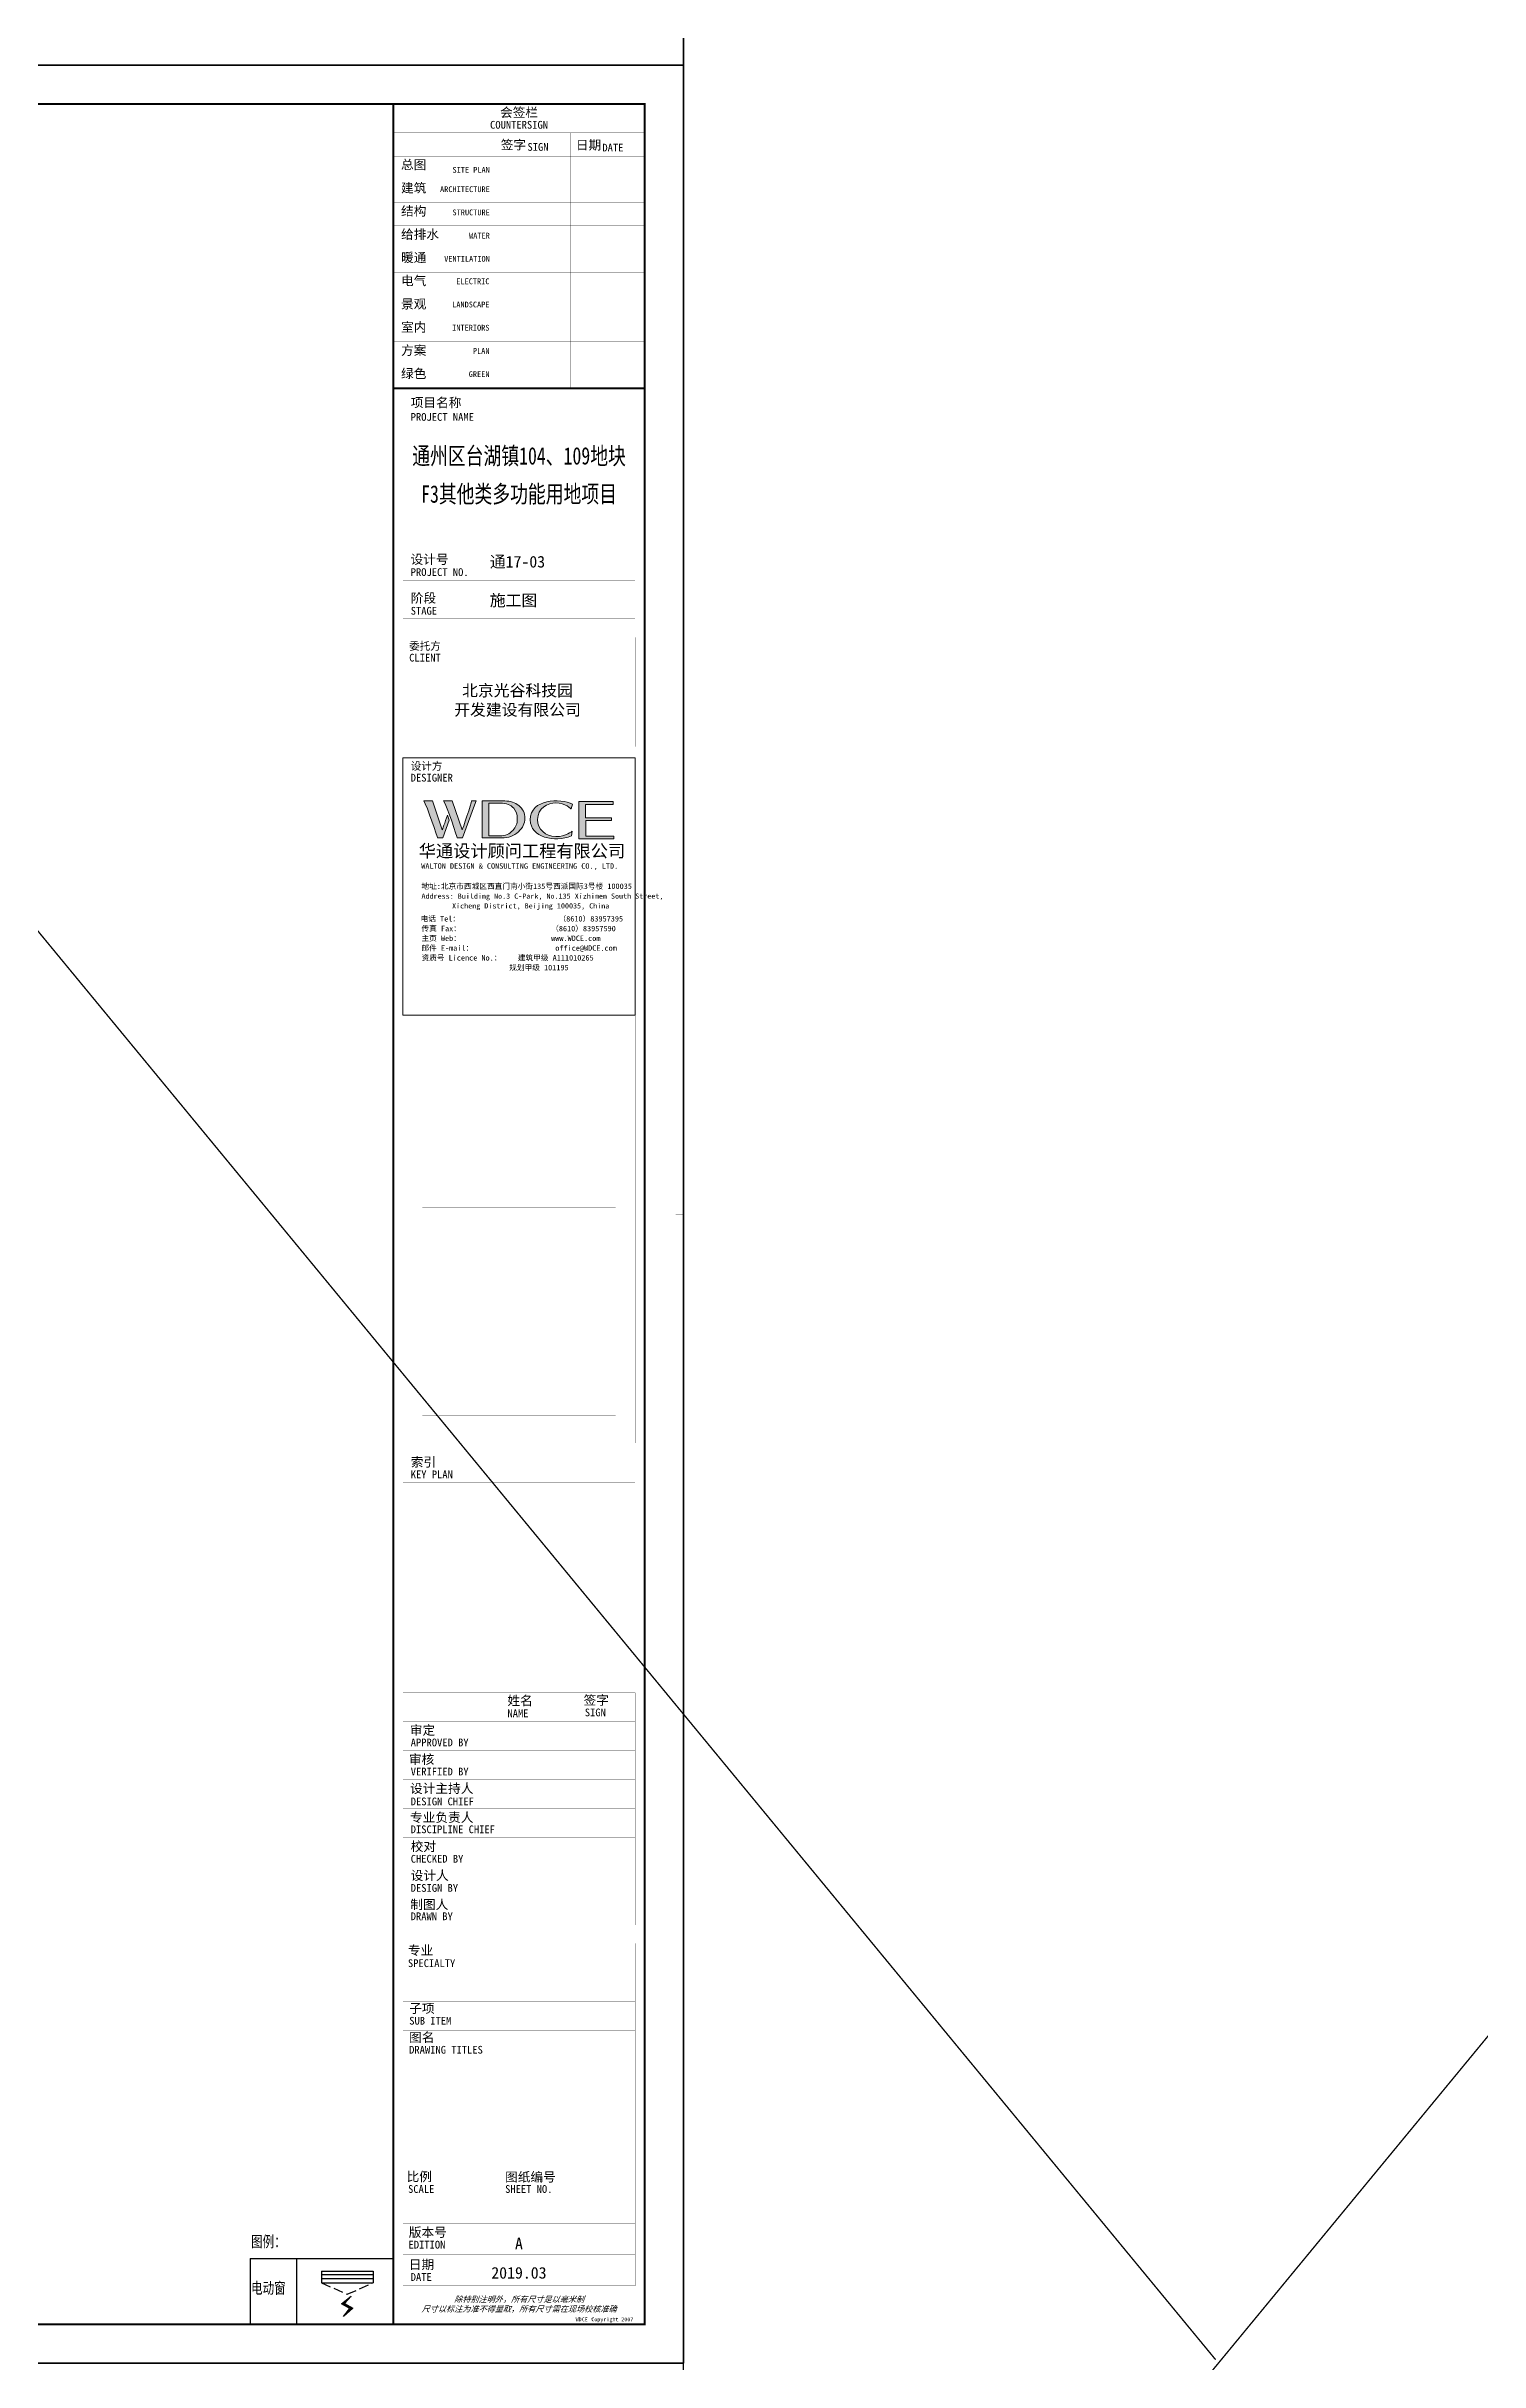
# Model space of a CAD drawing. Extents: x -292644 to 830497, y -12918 to 491457.
# Drawn here: x 49081 to 86131, y 105937 to 165789 of the extents above; entities that cross this region are included whole.
import ezdxf
from ezdxf.enums import TextEntityAlignment as Align
from ezdxf.xclip import XClip

# ---------------------------------------------------------------- set-up
doc = ezdxf.new("R2010")
doc.units = 0
doc.header["$LTSCALE"] = 1000
doc.header["$MEASUREMENT"] = 0
for name, pattern in [('104-10 轴网$0$DOTE', [2.42, 2, -0.2, 0.02, -0.2]), ('CENTER2', [1.125, 0.75, -0.125, 0.125, -0.125]), ('X-104 8#10#平面_t3$0$109-34 轴网$0$L1$0$$AUDIT_BAD_LTYPE1', [0]), ('X-104 8#10#平面_t3$0$DASH', [0.35, 0.25, -0.1])]:
    doc.linetypes.add(name, pattern=pattern)
doc.layers.get('0').update_dxf_attribs({"linetype": 'CONTINUOUS'})
doc.layers.get('Defpoints').update_dxf_attribs({"linetype": 'CONTINUOUS'})
doc.layers.add('10#楼幕墙$0$04-不打印_辅助线', color=165, linetype='CONTINUOUS', plot=False)
for name, color, linetype in [('104-10 轴网$0$A_AXIS-轴线', 36, '104-10 轴网$0$DOTE'), ('WIRE-消防广播', 2, 'CENTER2'), ('X-104 8#10#平面_t3$0$03-表格_185', 185, 'CONTINUOUS'), ('X-104 8#10#平面_t3$0$04-电动窗', 1, 'CONTINUOUS'), ('X-104 8#10#平面_t3$0$A-C_玻璃幕墙', 140, 'CONTINUOUS')]:
    doc.layers.add(name, color=color, linetype=linetype)
doc.styles.add('X-104 8#10#平面_t3$0$Standard', font='STXIHEI.TTF', dxfattribs={"width": 0.75})
doc.styles.add('图签信息$0$hwxh', font='STXIHEI.TTF')
doc.styles.add('图签信息$0$华文细黑', font='STXIHEI.TTF', dxfattribs={"height": 10})

# ---------------------------------------------------------------- blocks, each defined once
blk = doc.blocks.new('104-8910 结构')
at = {"layer": 'Defpoints'}
blk.add_lwpolyline([(-19000, -118200), (61000, -118200), (61000, 41800), (-19000, 41800)], close=True, dxfattribs=at)
blk = doc.blocks.new('图签信息$0$WDCE Copyright200X')
at = {"const_width": 0.016}
blk.add_lwpolyline([(-10.6, 1.26, 1), (-11.4, 1.26, 1)], format="xyb", close=True, dxfattribs=at)
at = {"style": '图签信息$0$华文细黑'}
for s, p in [('WDCE ', (-11.46, 0.5)), ('     Copyright ', (-3.51, 0.5))]:
    blk.add_text(s, height=1, dxfattribs=at).set_placement(p, align=Align.BOTTOM_RIGHT)
blk.add_text('c', height=0.6, dxfattribs=at).set_placement((-11.04, 1.35), align=Align.MIDDLE_CENTER)
blk.add_attdef('200X', text='', height=1, dxfattribs=at).set_placement((-0.45, 0.5), align=Align.BOTTOM_RIGHT)
blk = doc.blocks.new('图签信息$0$logo2')
h = blk.add_hatch(color=7)
h.paths.add_polyline_path([(19.02, -7.36), (15.84, -7.36), (15.84, -3.97), (18.97, -3.97), (18.97, -4.24), (16.46, -4.24), (16.46, -5.45), (18.81, -5.45), (18.81, -5.69), (16.47, -5.69), (16.47, -7.12), (19.02, -7.12)])
edge = h.paths.add_edge_path()
edge.add_spline(control_points=[(15.26, -4.21), (15.26, -4.21), (15.13, -4.65), (15.13, -4.65), (15.13, -4.65), (14.62, -4.1), (13.73, -4.1), (13.04, -4.1), (12.07, -4.54), (12.08, -5.62), (12.08, -6.49), (12.77, -7.16), (13.73, -7.17), (14.66, -7.17), (15.23, -6.68), (15.23, -6.68), (15.23, -6.68), (15.16, -7.11), (15.16, -7.11), (13.63, -7.7), (11.42, -7.29), (11.41, -5.64), (11.4, -3.72), (14.16, -3.66), (15.26, -4.21)], knot_values=[0, 0, 0, 0, 1, 1, 1, 2, 2, 2, 3, 3, 3, 4, 4, 4, 5, 5, 5, 6, 6, 6, 7, 7, 7, 8, 8, 8, 8], degree=3, periodic=0)
edge = h.paths.add_edge_path(flags=16)
edge.add_spline(control_points=[(10.23, -5.57), (10.23, -5.16), (10.12, -4.83), (9.9, -4.58), (9.63, -4.27), (9.23, -4.12), (8.69, -4.12), (8.69, -4.12), (7.64, -4.12), (7.64, -4.12), (7.64, -4.12), (7.64, -7.1), (7.64, -7.1), (7.64, -7.1), (8.66, -7.1), (8.66, -7.1), (9.13, -7.1), (9.52, -6.93), (9.82, -6.6), (10.09, -6.31), (10.23, -5.96), (10.23, -5.57)], knot_values=[0, 0, 0, 0, 1, 1, 1, 2, 2, 2, 3, 3, 3, 4, 4, 4, 5, 5, 5, 6, 6, 6, 7, 7, 7, 7], degree=3, periodic=0)
edge = h.paths.add_edge_path()
edge.add_spline(control_points=[(10.92, -5.51), (10.92, -5.96), (10.72, -6.37), (10.34, -6.72), (9.92, -7.1), (9.41, -7.29), (8.82, -7.29), (8.82, -7.29), (7.03, -7.29), (7.03, -7.29), (7.03, -7.29), (7.03, -3.92), (7.03, -3.92), (7.03, -3.92), (9.1, -3.92), (9.1, -3.92), (9.59, -3.92), (10.01, -4.06), (10.36, -4.34), (10.73, -4.64), (10.92, -5.03), (10.92, -5.51)], knot_values=[0, 0, 0, 0, 1, 1, 1, 2, 2, 2, 3, 3, 3, 4, 4, 4, 5, 5, 5, 6, 6, 6, 7, 7, 7, 7], degree=3, periodic=0)
at = {"lineweight": 0}
blk.add_lwpolyline([(19.02, -7.36), (15.84, -7.36), (15.84, -3.97), (18.97, -3.97), (18.97, -4.24), (16.46, -4.24), (16.46, -5.45), (18.81, -5.45), (18.81, -5.69), (16.47, -5.69), (16.47, -7.12), (19.02, -7.12), (19.02, -7.36)], dxfattribs=at)
for points, knots in [([(10.92, -5.51), (10.92, -5.96), (10.72, -6.37), (10.34, -6.72), (9.92, -7.1), (9.41, -7.29), (8.82, -7.29), (8.82, -7.29), (7.03, -7.29), (7.03, -7.29), (7.03, -7.29), (7.03, -3.92), (7.03, -3.92), (7.03, -3.92), (9.1, -3.92), (9.1, -3.92), (9.59, -3.92), (10.01, -4.06), (10.36, -4.34), (10.73, -4.64), (10.92, -5.03), (10.92, -5.51)], [0, 0, 0, 0, 1, 1, 1, 2, 2, 2, 3, 3, 3, 4, 4, 4, 5, 5, 5, 6, 6, 6, 7, 7, 7, 7]), ([(10.23, -5.57), (10.23, -5.16), (10.12, -4.83), (9.9, -4.58), (9.63, -4.27), (9.23, -4.12), (8.69, -4.12), (8.69, -4.12), (7.64, -4.12), (7.64, -4.12), (7.64, -4.12), (7.64, -7.1), (7.64, -7.1), (7.64, -7.1), (8.66, -7.1), (8.66, -7.1), (9.13, -7.1), (9.52, -6.93), (9.82, -6.6), (10.09, -6.31), (10.23, -5.96), (10.23, -5.57)], [0, 0, 0, 0, 1, 1, 1, 2, 2, 2, 3, 3, 3, 4, 4, 4, 5, 5, 5, 6, 6, 6, 7, 7, 7, 7]), ([(15.26, -4.21), (15.26, -4.21), (15.13, -4.65), (15.13, -4.65), (15.13, -4.65), (14.62, -4.1), (13.73, -4.1), (13.04, -4.1), (12.07, -4.54), (12.08, -5.62), (12.08, -6.49), (12.77, -7.16), (13.73, -7.17), (14.66, -7.17), (15.23, -6.68), (15.23, -6.68), (15.23, -6.68), (15.16, -7.11), (15.16, -7.11), (13.63, -7.7), (11.42, -7.29), (11.41, -5.64), (11.4, -3.72), (14.16, -3.66), (15.26, -4.21)], [0, 0, 0, 0, 1, 1, 1, 2, 2, 2, 3, 3, 3, 4, 4, 4, 5, 5, 5, 6, 6, 6, 7, 7, 7, 8, 8, 8, 8])]:
    blk.add_open_spline(points, degree=3, knots=knots, dxfattribs=at)
blk = doc.blocks.new('图签信息$0$logo1')
h = blk.add_hatch(color=8)
edge = h.paths.add_edge_path()
edge.add_spline(control_points=[(3.86, -5.21), (3.63, -5.88), (3.39, -6.56), (3.39, -6.56), (3.39, -6.56), (2.5, -3.91), (2.5, -3.91), (2.5, -3.91), (1.8, -3.91), (1.69, -3.91), (2.02, -4.39), (2.95, -7.27), (2.95, -7.27), (2.95, -7.27), (3.44, -7.27), (3.44, -7.27), (3.44, -7.27), (4.03, -5.66), (4.03, -5.66), (4.03, -5.66), (3.86, -5.21), (3.86, -5.21)], knot_values=[0, 0, 0, 0, 1, 1, 1, 2, 2, 2, 3, 3, 3, 4, 4, 4, 5, 5, 5, 6, 6, 6, 7, 7, 7, 7], degree=3, periodic=0)
h = blk.add_hatch(color=7)
edge = h.paths.add_edge_path()
edge.add_spline(control_points=[(6.04, -3.91), (6.09, -4.1), (5.2, -6.56), (5.2, -6.56), (5.2, -6.56), (4.3, -3.91), (4.3, -3.91), (4.3, -3.91), (3.6, -3.91), (3.49, -3.91), (3.82, -4.39), (4.75, -7.27), (4.75, -7.27), (4.75, -7.27), (5.24, -7.27), (5.24, -7.27), (5.24, -7.27), (6.33, -4.3), (6.33, -4.3), (6.33, -4.3), (6.48, -3.91), (6.48, -3.91), (6.48, -3.91), (6.21, -3.91), (6.04, -3.91)], knot_values=[0, 0, 0, 0, 1, 1, 1, 2, 2, 2, 3, 3, 3, 4, 4, 4, 5, 5, 5, 6, 6, 6, 7, 7, 7, 8, 8, 8, 8], degree=3, periodic=0)
at = {"color": 8, "lineweight": 0}
blk.add_open_spline([(3.86, -5.21), (3.63, -5.88), (3.39, -6.56), (3.39, -6.56), (3.39, -6.56), (2.5, -3.91), (2.5, -3.91), (2.5, -3.91), (1.8, -3.91), (1.69, -3.91), (2.02, -4.39), (2.95, -7.27), (2.95, -7.27), (2.95, -7.27), (3.44, -7.27), (3.44, -7.27), (3.44, -7.27), (4.03, -5.66), (4.03, -5.66), (4.03, -5.66), (3.86, -5.21), (3.86, -5.21)], degree=3, knots=[0, 0, 0, 0, 1, 1, 1, 2, 2, 2, 3, 3, 3, 4, 4, 4, 5, 5, 5, 6, 6, 6, 7, 7, 7, 7], dxfattribs=at)
at = {"lineweight": 0}
blk.add_open_spline([(6.04, -3.91), (6.09, -4.1), (5.2, -6.56), (5.2, -6.56), (5.2, -6.56), (4.3, -3.91), (4.3, -3.91), (4.3, -3.91), (3.6, -3.91), (3.49, -3.91), (3.82, -4.39), (4.75, -7.27), (4.75, -7.27), (4.75, -7.27), (5.24, -7.27), (5.24, -7.27), (5.24, -7.27), (6.33, -4.3), (6.33, -4.3), (6.33, -4.3), (6.48, -3.91), (6.48, -3.91), (6.48, -3.91), (6.21, -3.91), (6.04, -3.91)], degree=3, knots=[0, 0, 0, 0, 1, 1, 1, 2, 2, 2, 3, 3, 3, 4, 4, 4, 5, 5, 5, 6, 6, 6, 7, 7, 7, 8, 8, 8, 8], dxfattribs=at)
blk.add_blockref('图签信息$0$logo2', (0, 0))
blk = doc.blocks.new('图签信息$0$时间-logo')
at = {"layer": 'Defpoints', "lineweight": 0}
blk.add_lwpolyline([(0, -23.46), (-21.17, -23.46), (-21.17, 0), (0, 0), (0, -23.46)], dxfattribs=at)
blk.add_blockref('图签信息$0$logo1', (-20.97, 0))
at = {"style": '图签信息$0$hwxh'}
for s, height, p in [('华通设计顾问工程有限公司 ', 1.15, (-19.73, -9.05)), ('WALTON DESIGN & CONSULTING ENGINEERING CO., LTD.', 0.5, (-19.5, -10.1)), ('Address: Building No.3 C-Park, No.135 Xizhimen South Street, ', 0.47, (-19.48, -12.83)), ('地址:北京市西城区西直门南小街135号西派国际3号楼 100035', 0.5, (-19.48, -11.94)), ('电话 Tel：                        （8610）83957395 ', 0.5, (-19.56, -14.91)), ('Xicheng District, Beijing 100035, China ', 0.47, (-16.69, -13.72)), ('传真 Fax：                      （8610）83957590 ', 0.5, (-19.48, -15.8)), ('主页 Web：                      www.WDCE.com ', 0.5, (-19.48, -16.69)), ('资质号 Licence No.：    建筑甲级 A111010265 ', 0.5, (-19.48, -18.47)), ('邮件 E-mail：                    office@WDCE.com ', 0.5, (-19.48, -17.58)), ('   规划甲级 101195', 0.5, (-12.6, -19.36))]:
    blk.add_text(s, height=height, dxfattribs=at).set_placement(p)
blk = doc.blocks.new('图签信息')
at = {"const_width": 0.5}
for points in [[(-65, 574), (-65, 500.5), (0, 500.5), (0, 574)], [(-65, 0), (0, 0), (0, 500.5), (-65, 500.5)]]:
    blk.add_lwpolyline(points, close=True, dxfattribs=at)
at = {"const_width": 0.05}
for points in [[(-65, 566.5), (0, 566.5)], [(-39.14, 566.5), (-39.14, 500.5)], [(-19.1, 566.5), (-19.1, 500.5)], [(-65, 560.5), (0, 560.5)], [(-65, 554.5), (0, 554.5)], [(-65, 548.5), (0, 548.5)], [(-65, 542.5), (0, 542.5)], [(-65, 536.5), (0, 536.5)], [(-65, 530.5), (0, 530.5)], [(-65, 524.5), (0, 524.5)], [(-65, 518.5), (0, 518.5)], [(-65, 512.5), (0, 512.5)], [(-65, 512.5), (0, 512.5)], [(-65, 506.5), (0, 506.5)], [(-65, 500.5), (0, 500.5)], [(-62.5, 450.87), (-2.5, 450.87)], [(-62.5, 440.87), (-2.5, 440.87)], [(-2.5, 407.85), (-2.5, 436.12), (-62.5, 436.12), (-62.5, 407.85)], [(-62.5, 407.85), (-2.5, 407.85)], [(-62.5, 404.92), (-62.5, 227.83)], [(-62.5, 404.92), (-2.5, 404.92)], [(-62.5, 227.83), (-2.5, 227.83), (-2.5, 404.92)], [(-57.5, 338.36), (-7.5, 338.36)], [(-57.5, 288.83), (-7.5, 288.83)], [(-57.5, 234.85), (-7.5, 234.85)], [(-62.5, 227.83), (-2.5, 227.83)], [(-62.5, 217.74), (-2.5, 217.74)], [(-62.5, 103.26), (-2.5, 103.26), (-2.5, 163.26), (-62.5, 163.26), (-62.5, 103.26)], [(-37.5, 163.26), (-37.5, 103.26)], [(-20, 163.26), (-20, 103.26)], [(-62.5, 155.76), (-2.5, 155.76)], [(-62.5, 148.26), (-2.5, 148.26)], [(-62.5, 140.76), (-2.5, 140.76)], [(-62.5, 133.26), (-2.5, 133.26)], [(-62.5, 125.76), (-2.5, 125.76)], [(-62.5, 118.26), (-2.5, 118.26)], [(-62.5, 110.76), (-2.5, 110.76)], [(-62.5, 98.5), (-2.5, 98.5), (-2.5, 10), (-62.5, 10), (-62.5, 98.5)], [(-62.5, 83.5), (-2.5, 83.5)], [(-62.5, 76), (-2.5, 76)], [(-62.5, 40), (-2.5, 40)], [(-37.5, 40), (-37.5, 26)], [(-62.5, 26), (-2.5, 26)], [(-62.5, 18), (-2.5, 18)]]:
    blk.add_lwpolyline(points, dxfattribs=at)
at = {"ltscale": 0.001, "xscale": 2.834689937531525, "yscale": 2.834689937531525, "zscale": 2.834689937531525}
blk.add_blockref('图签信息$0$时间-logo', (-2.5, 404.92), dxfattribs=at)
blk.add_blockref('图签信息$0$WDCE Copyright200X', (-2.5, 0)).add_auto_attribs({'200X': '2007'})
at = {"style": '图签信息$0$华文细黑'}
for s, height, p in [('COUNTERSIGN', 2, (-32.5, 569.6)), ('会签栏', 2.4, (-32.5, 573))]:
    blk.add_text(s, height=height, dxfattribs=at).set_placement(p, align=Align.TOP_CENTER)
for s, height, p in [('签字', 2.4, (-37.22, 564.63)), ('SIGN', 2, (-30.32, 563.88)), ('日期', 2.4, (-17.79, 564.58)), ('DATE', 2, (-10.96, 563.7)), ('总图', 2.4, (-63, 559.5)), ('建筑', 2.4, (-63, 553.5)), ('结构', 2.4, (-63, 547.5)), ('给排水', 2.4, (-63, 541.5)), ('暖通', 2.4, (-63, 535.5)), ('电气', 2.4, (-63, 529.5)), ('景观', 2.4, (-63, 523.5)), ('室内', 2.4, (-63, 517.5)), ('方案', 2.4, (-63, 511.5)), ('绿色', 2.4, (-63, 505.5)), ('项目名称', 2.4, (-60.5, 498)), ('PROJECT NAME', 2, (-60.5, 494.08)), ('设计号', 2.4, (-60.54, 457.48)), ('PROJECT NO.', 2, (-60.5, 453.97)), ('STAGE', 2, (-60.5, 443.97)), ('阶段', 2.4, (-60.5, 447.47)), ('委托方', 2, (-60.9, 434.86)), ('CLIENT', 2, (-60.9, 431.86)), ('设计方', 2, (-60.5, 403.83)), ('DESIGNER', 2, (-60.5, 400.83)), ('索引', 2.4, (-60.5, 224.14)), ('KEY PLAN', 2, (-60.5, 220.74)), ('姓名', 2.4, (-35.5, 162.47)), ('签字', 2.4, (-15.81, 162.57)), ('NAME', 2, (-35.5, 158.96)), ('SIGN', 2, (-15.5, 159.2)), ('审定', 2.4, (-60.73, 154.81)), ('APPROVED BY', 2, (-60.5, 151.44)), ('审核', 2.4, (-60.95, 147.29)), ('VERIFIED BY', 2, (-60.5, 143.91)), ('设计主持人', 2.4, (-60.68, 139.76)), ('专业负责人', 2.4, (-60.67, 132.26)), ('DESIGN CHIEF', 2, (-60.5, 136.19)), ('DISCIPLINE CHIEF', 2, (-60.5, 128.98)), ('校对', 2.4, (-60.5, 124.76)), ('CHECKED BY', 2, (-60.5, 121.37)), ('设计人', 2.4, (-60.5, 117.26)), ('DESIGN BY', 2, (-60.5, 113.83)), ('制图人', 2.4, (-60.61, 109.76)), ('DRAWN BY', 2, (-60.5, 106.5)), ('专业', 2.4, (-61.23, 97.93)), ('SPECIALTY', 2, (-61.23, 94.38)), ('SUB ITEM', 2, (-60.88, 79.5)), ('子项', 2.4, (-60.88, 82.92)), ('DRAWING TITLES', 2, (-60.91, 72)), ('图名', 2.4, (-60.91, 75.41)), ('比例', 2.4, (-61.56, 39.42)), ('SCALE', 2, (-61.19, 36)), ('SHEET NO.', 2, (-36.1, 36)), ('图纸编号', 2.4, (-36.1, 39.32)), ('版本号', 2.4, (-61, 25.03)), ('EDITION', 2, (-61.06, 21.61)), ('日期', 2.4, (-61, 16.68)), ('DATE', 2, (-60.5, 13.26))]:
    blk.add_text(s, height=height, dxfattribs=at).set_placement(p, align=Align.TOP_LEFT)
for s, p in [('SITE PLAN', (-40.06, 557.7)), ('ARCHITECTURE', (-40.06, 552.7)), ('STRUCTURE', (-40.06, 546.7)), ('WATER', (-40.06, 540.7)), ('VENTILATION', (-40.06, 534.7)), ('ELECTRIC', (-40.14, 528.89)), ('LANDSCAPE', (-40.14, 522.89)), ('INTERIORS', (-40.14, 516.89)), ('PLAN', (-40.14, 510.89)), ('GREEN', (-40.14, 504.89))]:
    blk.add_text(s, height=1.5, dxfattribs=at).set_placement(p, align=Align.TOP_RIGHT)
at = {"color": 4, "style": '图签信息$0$华文细黑', "width": 0.75}
for s, p in [('通州区台湖镇104、109地块', (-32.5, 480.78)), ('F3其他类多功能用地项目', (-32.5, 470.91))]:
    blk.add_text(s, height=4.5, dxfattribs=at).set_placement(p, align=Align.CENTER)
at = {"color": 4, "style": '图签信息$0$华文细黑'}
for s, p in [('A', (-32.53, 19.4)), ('2019.03', (-32.53, 11.84))]:
    blk.add_text(s, height=3, dxfattribs=at).set_placement(p, align=Align.CENTER)
at = {"style": '图签信息$0$华文细黑', "oblique": 20}
for s, p in [('除特别注明外，所有尺寸是以毫米制', (-32.5, 6.5)), ('尺寸以标注为准不得量取，所有尺寸需在现场校核准确', (-32.5, 4))]:
    blk.add_text(s, height=1.5, dxfattribs=at).set_placement(p, align=Align.MIDDLE_CENTER)
at = {"color": 4, "ltscale": 0.001, "char_height": 3, "width": 58.4895, "style": '图签信息$0$华文细黑'}
for s, insert, attachment_point in [('通17-03', (-40.06, 455.51), 4), ('施工图', (-40.06, 445.51), 4), ('北京光谷科技园\\P开发建设有限公司', (-32.9, 419.71), 5)]:
    blk.add_mtext(s, dxfattribs=dict(at, insert=insert, attachment_point=attachment_point))
blk = doc.blocks.new('图签-A1')
at = {"color": 2}
blk.add_blockref('图签信息', (0, 0), dxfattribs=at)
blk = doc.blocks.new('图框-A1')
for points, const_width in [([(0, 0), (841, 0), (841, 594), (0, 594)], 0.05), ([(766, 584), (25, 584), (25, 10), (766, 10)], 0.5)]:
    blk.add_lwpolyline(points, close=True, dxfattribs=dict(const_width=const_width))
at = {"const_width": 0.05}
for points in [[(420.5, 594), (420.5, 592)], [(0, 297), (2, 297)], [(841, 297), (839, 297)], [(420.5, 0), (420.5, 2)]]:
    blk.add_lwpolyline(points, dxfattribs=at)
blk = doc.blocks.new('104-10 轴网')
at = {"layer": '104-10 轴网$0$A_AXIS-轴线', "linetype": '104-10 轴网$0$DOTE'}
for p, q in [((0, -6500), (0, 40100)), ((8400, -6500), (8400, 40100)), ((16800, -6500), (16800, 40100)), ((25200, -6500), (25200, 40100)), ((33600, -6500), (33600, 40100)), ((42000, -6500), (42000, 40100)), ((120430, 40100), (120430, -6500)), ((128830, 40100), (128830, -6500)), ((137230, 40100), (137230, -6500)), ((145630, 40100), (145630, -6500)), ((154030, 40100), (154030, -6500)), ((162430, 40100), (162430, -6500)), ((-6500, 33600), (48500, 33600)), ((168930, 33600), (113930, 33600)), ((-6500, 25200), (48500, 25200)), ((168930, 25200), (113930, 25200)), ((-6500, 16800), (48500, 16800)), ((168930, 16800), (113930, 16800)), ((-6500, 8400), (48500, 8400)), ((168930, 8400), (113930, 8400)), ((-6500, 0), (48500, 0)), ((168930, 0), (113930, 0))]:
    blk.add_line(p, q, dxfattribs=at)
at = {"layer": 'Defpoints'}
for points in [[(-16050, 45500), (58050, 45500), (58050, -11900), (-16050, -11900)], [(104380, 45500), (178480, 45500), (178480, -11900), (104380, -11900)]]:
    blk.add_lwpolyline(points, close=True, dxfattribs=at)
blk = doc.blocks.new('10#楼幕墙')
at = {"layer": '10#楼幕墙$0$04-不打印_辅助线'}
for points in [[(-18550, 165300), (65550, 165300), (65550, 224700), (-18550, 224700)], [(-18550, 105900), (65550, 105900), (65550, 165300), (-18550, 165300)]]:
    blk.add_lwpolyline(points, close=True, dxfattribs=at)
blk = doc.blocks.new('X-104 8#10#平面_t3$0$$TCHSYS$WIN2D')
for p, q in [((-0.5, 0.5), (0.5, 0.5)), ((-0.5, 0.5), (-0.5, -0.5)), ((0.5, 0.5), (0.5, -0.5)), ((0.5, 0.167), (-0.5, 0.167)), ((0.5, -0.167), (-0.5, -0.167)), ((-0.5, -0.5), (0.5, -0.5))]:
    blk.add_line(p, q)
blk = doc.blocks.new('X-104 8#10#平面_t3$0$开启扇')
at = {"layer": 'X-104 8#10#平面_t3$0$04-电动窗'}
h = blk.add_hatch(color=1, dxfattribs=at)
h.dxf.hatch_style = 1
h.paths.add_polyline_path([(771, 399), (600, 588), (817, 705), (569, 925), (738, 715), (521, 598)])
at = {"linetype": 'X-104 8#10#平面_t3$0$DASH'}
blk.add_lwpolyline([(0, 50), (670, 350), (1340, 50)], dxfattribs=at)
at = {"layer": 'X-104 8#10#平面_t3$0$04-电动窗', "color": 1}
blk.add_lwpolyline([(771, 399), (600, 588), (817, 705), (569, 925), (738, 715), (521, 598), (771, 399)], close=True, dxfattribs=at)
at = {"xscale": -1340, "yscale": 300, "zscale": 1340, "rotation": 180}
blk.add_blockref('X-104 8#10#平面_t3$0$$TCHSYS$WIN2D', (670, -100), dxfattribs=at)
blk = doc.blocks.new('X-104 8#10#平面_t3$0$fdgfdhgh')
at = {"layer": 'X-104 8#10#平面_t3$0$03-表格_185'}
for p, q in [((-3700, 1700), (0, 1700)), ((-3700, 1700), (-3700, 0)), ((-2500, 1700), (-2500, 0)), ((0, 1700), (0, 0)), ((-3700, 0), (0, 0))]:
    blk.add_line(p, q, dxfattribs=at)
at = {"layer": 'X-104 8#10#平面_t3$0$A-C_玻璃幕墙', "linetype": 'X-104 8#10#平面_t3$0$109-34 轴网$0$L1$0$$AUDIT_BAD_LTYPE1', "xscale": -1, "rotation": 180}
blk.add_blockref('X-104 8#10#平面_t3$0$开启扇', (-1860, 1128), dxfattribs=at)
at = {"layer": 'X-104 8#10#平面_t3$0$03-表格_185', "color": 7, "char_height": 292.1, "width": 4952.55, "attachment_point": 5, "style": 'X-104 8#10#平面_t3$0$Standard'}
for s, insert in [('图例：', (-3229, 2125)), ('电动窗', (-3229, 925))]:
    blk.add_mtext(s, dxfattribs=dict(at, insert=insert))
blk = doc.blocks.new('X-104 8#10#平面_t3')
at = {"linetype": 'X-104 8#10#平面_t3$0$109-34 轴网$0$L1$0$$AUDIT_BAD_LTYPE1'}
for points in [[(65550, 224700), (65550, 165300), (-18550, 165300), (-18550, 224700)], [(65550, 165300), (65550, 105900), (-18550, 105900), (-18550, 165300)]]:
    blk.add_lwpolyline(points, close=True, dxfattribs=at)
ref = blk.add_blockref('10#楼幕墙', (0, 0), dxfattribs=at)
XClip(ref).set_block_clipping_path([(-18550, -12900), (65550.0000000001, 343500.0000000001)])
at = {"xscale": 100, "yscale": 100, "zscale": 100}
for name, p in [('图框-A1', (-18550, 165300)), ('图框-A1', (-18550, 105900)), ('图签-A1', (64550, 106900))]:
    blk.add_blockref(name, p, dxfattribs=at)
at = {"linetype": 'X-104 8#10#平面_t3$0$109-34 轴网$0$L1$0$$AUDIT_BAD_LTYPE1'}
ref = blk.add_blockref('104-8910 结构', (-130, 225100), dxfattribs=at)
XClip(ref).set_block_clipping_path([(-15919.9999999996, -118200), (58180.0000000004, -60800.0000000001)])
ref = blk.add_blockref('104-10 轴网', (0, 118800), dxfattribs=at)
XClip(ref).set_block_clipping_path([(-16049.9999999999, -11899.9999999999), (58050, 45500.0000000001)])
blk.add_blockref('X-104 8#10#平面_t3$0$fdgfdhgh', (58050, 106900), dxfattribs=at)

msp = doc.modelspace()

# ---------------------------------------------------------------- linework, layer by layer
at = {"layer": 'WIRE-消防广播', "linetype": 'CENTER2', "const_width": 35}
for points in [[(-18550, -12900), (177307, 224700)], [(-18550, 224700), (79306, 105988)]]:
    msp.add_lwpolyline(points, dxfattribs=at)

# ---------------------------------------------------------------- block references
msp.add_blockref('X-104 8#10#平面_t3', (0, 0))

doc.saveas('drawing.dxf')
